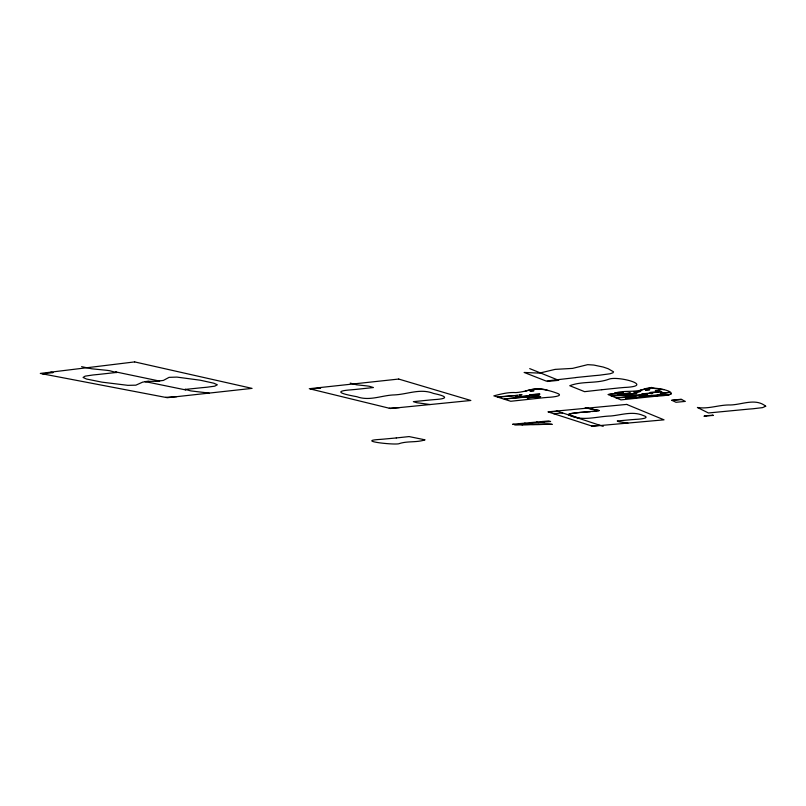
<?xml version="1.0" encoding="UTF-8"?>
<svg xmlns="http://www.w3.org/2000/svg" width="806" height="806" viewBox="0 0 806 806"><rect width="100%" height="100%" fill="white"/><g stroke="black" fill="none" stroke-linecap="round" stroke-linejoin="round"><path stroke-width="1.21" d="M148.707 381.349L142.722 382.104L135.871 385.167L127.862 385.339L101.929 382.155L86.504 379.032L83.068 377.45L85.114 376.15L92.952 374.981A78.676 11.616 -0.7 0 1 98.151 374.468L116.608 372.443L115.409 371.838L159.669 381.097A8.08 1.219 -0.8 0 1 157.462 381.268L147.7 381.389A5.964 0.887 -0.8 0 0 145.936 381.51L145.161 381.601L185.843 389.953L184.947 389.449L202.205 387.666A79.723 12.201 -0.8 0 0 207.102 387.202L214.739 386.165L217.338 384.794L213.842 383.213L200.22 380.2L176.887 377.097L169.089 377.349L163.386 380.422L155.981 381.319M640.689 391.464L638.483 391.918A6.156 0.806 -3.8 0 1 635.743 392.169L633.828 392.21L640.528 391.373M116.487 372.594L109.576 370.689A34.99 5.36 -0.3 0 0 106.191 370.246L91.914 368.816L81.597 366.68M608.238 394.547L623.401 392.462L615.28 393.499A32.996 4.423 -3.6 0 1 612.328 393.771L608.238 394.547L620.963 399.877L654.21 396.401A66.233 8.806 -3.8 0 0 658.794 396.008C690.127 394.396 653.031 384.885 644.196 389.117M631.803 393.892L636.649 393.54M185.098 389.308L190.659 390.87A31.353 4.594 -1.2 0 0 193.48 391.222L209.127 393.096M660.336 393.167L669.423 392.31M641.979 393.852L653.072 392.854L649.505 393.449A15.183 1.985 -3.8 0 1 646.462 393.741L642.039 393.922M651.983 395.383L664.114 394.567L659.701 395.152A34.809 4.544 -3.8 0 1 654.573 395.655M525.089 391.353C535.224 387.071 546.76 389.429 556.714 393.096C565.469 396.008 551.052 397.267 548.14 397.338A67.321 9.309 -3.2 0 1 543.556 397.731L510.732 401.277L493.836 395.867C501.05 393.983 508.324 392.099 515.86 392.603C529.038 391.625 535.365 386.034 548.12 390.527M643.591 389.288C634.171 392.754 623.894 389.983 614.434 393.227L616.399 392.713M640.558 390.124C662.451 385.651 640.216 387.656 664.033 389.6M648.87 395.675L651.54 395.484L648.417 395.978L653.827 395.716M531.235 390.799C525.935 391.625 539.496 390.326 531.386 390.779M42.587 373.873L53.095 372.584L50.828 372.15M615.814 397.721L636.105 396.149L631.864 396.592A116.507 16.201 -3.6 0 1 624.6 397.308L616.489 398.003M651.601 395.494L648.729 395.867A23.344 3.022 -3.8 0 1 643.128 396.411L639.47 396.643L652.064 395.343M612.046 396.139A103.944 14.498 -3.6 0 0 621.376 395.242L631.38 394.013L616.741 395.152A90.02 10.941 -3.7 0 0 611.059 395.726M645.405 389.953L649.807 389.691L645.485 390.023M165.562 397.368L176.786 396.653M310.713 389.066L320.707 387.988L319.287 387.636M540.604 396.663L527.205 397.952L531.436 397.267A24.099 3.143 -3.2 0 1 535.124 396.905L540.584 396.633M547.274 381.49L558.709 380.321L529.713 368.614M389.288 408.229L399.433 407.604M520.152 394.789C515.387 395.414 526.016 394.477 520.313 394.779M548.755 412.108L557.591 411.272M672.194 400.451L681.644 399.564M553.833 413.75L562.578 412.924M514.702 424.822L550.599 421.528L548.664 420.944L512.626 424.258C525.653 426.303 539.154 423.029 552.231 424.359C543.032 423.755 533.562 425.991 524.555 423.16M591.866 426.031L599.936 425.306M591.977 426.364L594.163 426.173M704.112 416.339L706.449 416.128M497.856 397.156L517.915 395.343L503.206 396.481A91.39 11.516 -3.2 0 0 497.584 397.066M611.27 395.817L627.038 394.638M590.445 411.654L585.912 411.977A61.085 6.962 -3.4 0 0 581.005 412.36L573.026 413.176A9.188 1.088 -3.4 0 0 571.907 413.357L568.976 414.173L568.754 414.878M593.458 411.443L599.18 410.546L588.874 411.765M586.627 411.926L581.005 412.36A56.773 6.488 -3.4 0 0 579.131 412.521L570.114 413.76A13.259 1.562 -3.4 0 0 568.693 414.425L579.343 418.344M587.362 411.866L588.108 411.816M592.36 411.523L592.914 411.483M592.481 409.236L585.237 407.574M592.873 409.267L599.18 410.546L586.909 408.179M350.207 383.092L356.574 384.794L366.932 385.923A29.651 4.272 -2.1 0 1 369.299 386.276L373.44 387.545L356.061 389.389A67.623 9.309 -2.3 0 0 351.225 389.832C328.929 391.404 348.121 395.091 356.937 396.723C369.843 401.428 381.913 395.152 394.628 394.9C407.786 394.265 420.299 388.109 433.618 393.469C445.819 395.968 450.232 398.668 434.222 399.615A68.591 9.672 -2.5 0 1 429.669 400.018L413.347 401.66L416.833 402.718A27.323 3.667 -2.7 0 0 418.868 403L430.162 404.541M518.58 423.704L522.661 424.843M530.55 422.606L532.554 423.18M536.574 422.052L538.549 422.636M542.609 421.498L544.564 422.082M556.825 411.02L603.2 426.394M660.346 393.247L664.225 393.187A8.785 1.138 -3.9 0 0 666.764 392.945L669.574 392.351M631.854 394.023L636.75 393.6M568.895 414.989C582.385 421.77 596.863 416.339 610.918 415.987C621.658 414.949 632.498 410.939 643.128 415.453C651.842 418.233 638.896 419.281 635.722 419.352A57.387 6.649 -3.6 0 1 631.733 419.664L617.255 420.974L619.028 421.75A23.102 2.559 -3.6 0 0 620.368 421.961L627.924 423.069M671.338 393.872A13.813 1.763 -3.9 0 1 669.947 394.426L652.729 395.907L669.393 394.587A11.375 1.451 -3.9 0 1 666.532 395.152M765.7 406.224L762.567 407.624L753.036 408.763A60.138 6.992 -4.2 0 1 748.834 409.095L708.403 412.974L697.402 407.463C708.545 409.347 719.284 404.612 730.438 404.975C741.994 404.693 755.524 397.852 765.7 406.224M601.82 389.731L584.582 391.666L569.771 385.721C582.315 380.865 596.017 383.847 608.57 379.324C617.376 375.294 656.638 386.094 624.166 387.474A70.062 9.944 -3.7 0 1 619.351 387.898L601.82 389.731M659.812 390.457L655.389 390.809L659.812 390.457M396.27 437.95L383.313 439.149A50.325 5.199 -2.5 0 0 379.717 439.441C354.731 440.882 396.713 445.486 399.464 443.532C407.765 440.872 416.742 442.726 425.044 439.834L409.095 436.58L396.27 437.95M575.857 377.601L546.045 381.016L524.132 372.453L539.436 373.118L555.122 369.38L572.552 368.392L587.685 364.655L593.81 365.058L603.22 367.042L608.218 368.755L613.527 371.818L612.993 372.755L610.031 373.772L599.614 375.183A75.29 11.546 -3.6 0 1 594.475 375.646L575.927 377.52M661.676 391.494L658.028 392.139A13.631 1.783 -3.9 0 1 654.875 392.451L650.19 392.502L661.676 391.494M539.133 395.031L515.024 397.267L519.668 396.713A83.723 10.549 -3.3 0 1 529.129 395.746L539.123 395.021M630.262 393.036L626.151 393.721A16.997 2.237 -3.7 0 1 623.3 394.003L617.446 394.235L630.262 393.036M529.431 396.754L504.254 399.041L505.876 398.849A81.386 10.206 -3.2 0 1 511.709 398.214L513.724 398.013A103.208 12.745 -3.2 0 1 518.349 397.56L529.421 396.743M625.637 396.22L635.46 395.545A97.909 13.501 -3.7 0 0 639.581 395.152L642.835 394.829A66.283 8.937 -3.7 0 0 647.44 394.336L625.678 396.209M625.778 398.305L633.274 397.852A54.214 7.153 -3.7 0 0 640.558 397.136L644.145 396.703L625.819 398.295M529.461 395L539.97 394.094L535.315 394.285A14.619 1.944 -3.2 0 0 531.456 394.688L529.461 395M134.673 361.904L40.3 373.43L167.285 397.701L252.066 388.381L134.673 361.904M398.698 379.052L309.282 388.714L390.406 408.501L470.845 400.481L398.698 379.052M626.685 404.421L547.979 411.856L592.501 426.233L664.033 419.835L626.685 404.421M681.08 399.282L671.62 400.179L675.982 402.285L685.332 401.408L681.08 399.282M712.847 415.201L704.273 415.967L713.3 415.433L712.847 415.201"/></g></svg>
